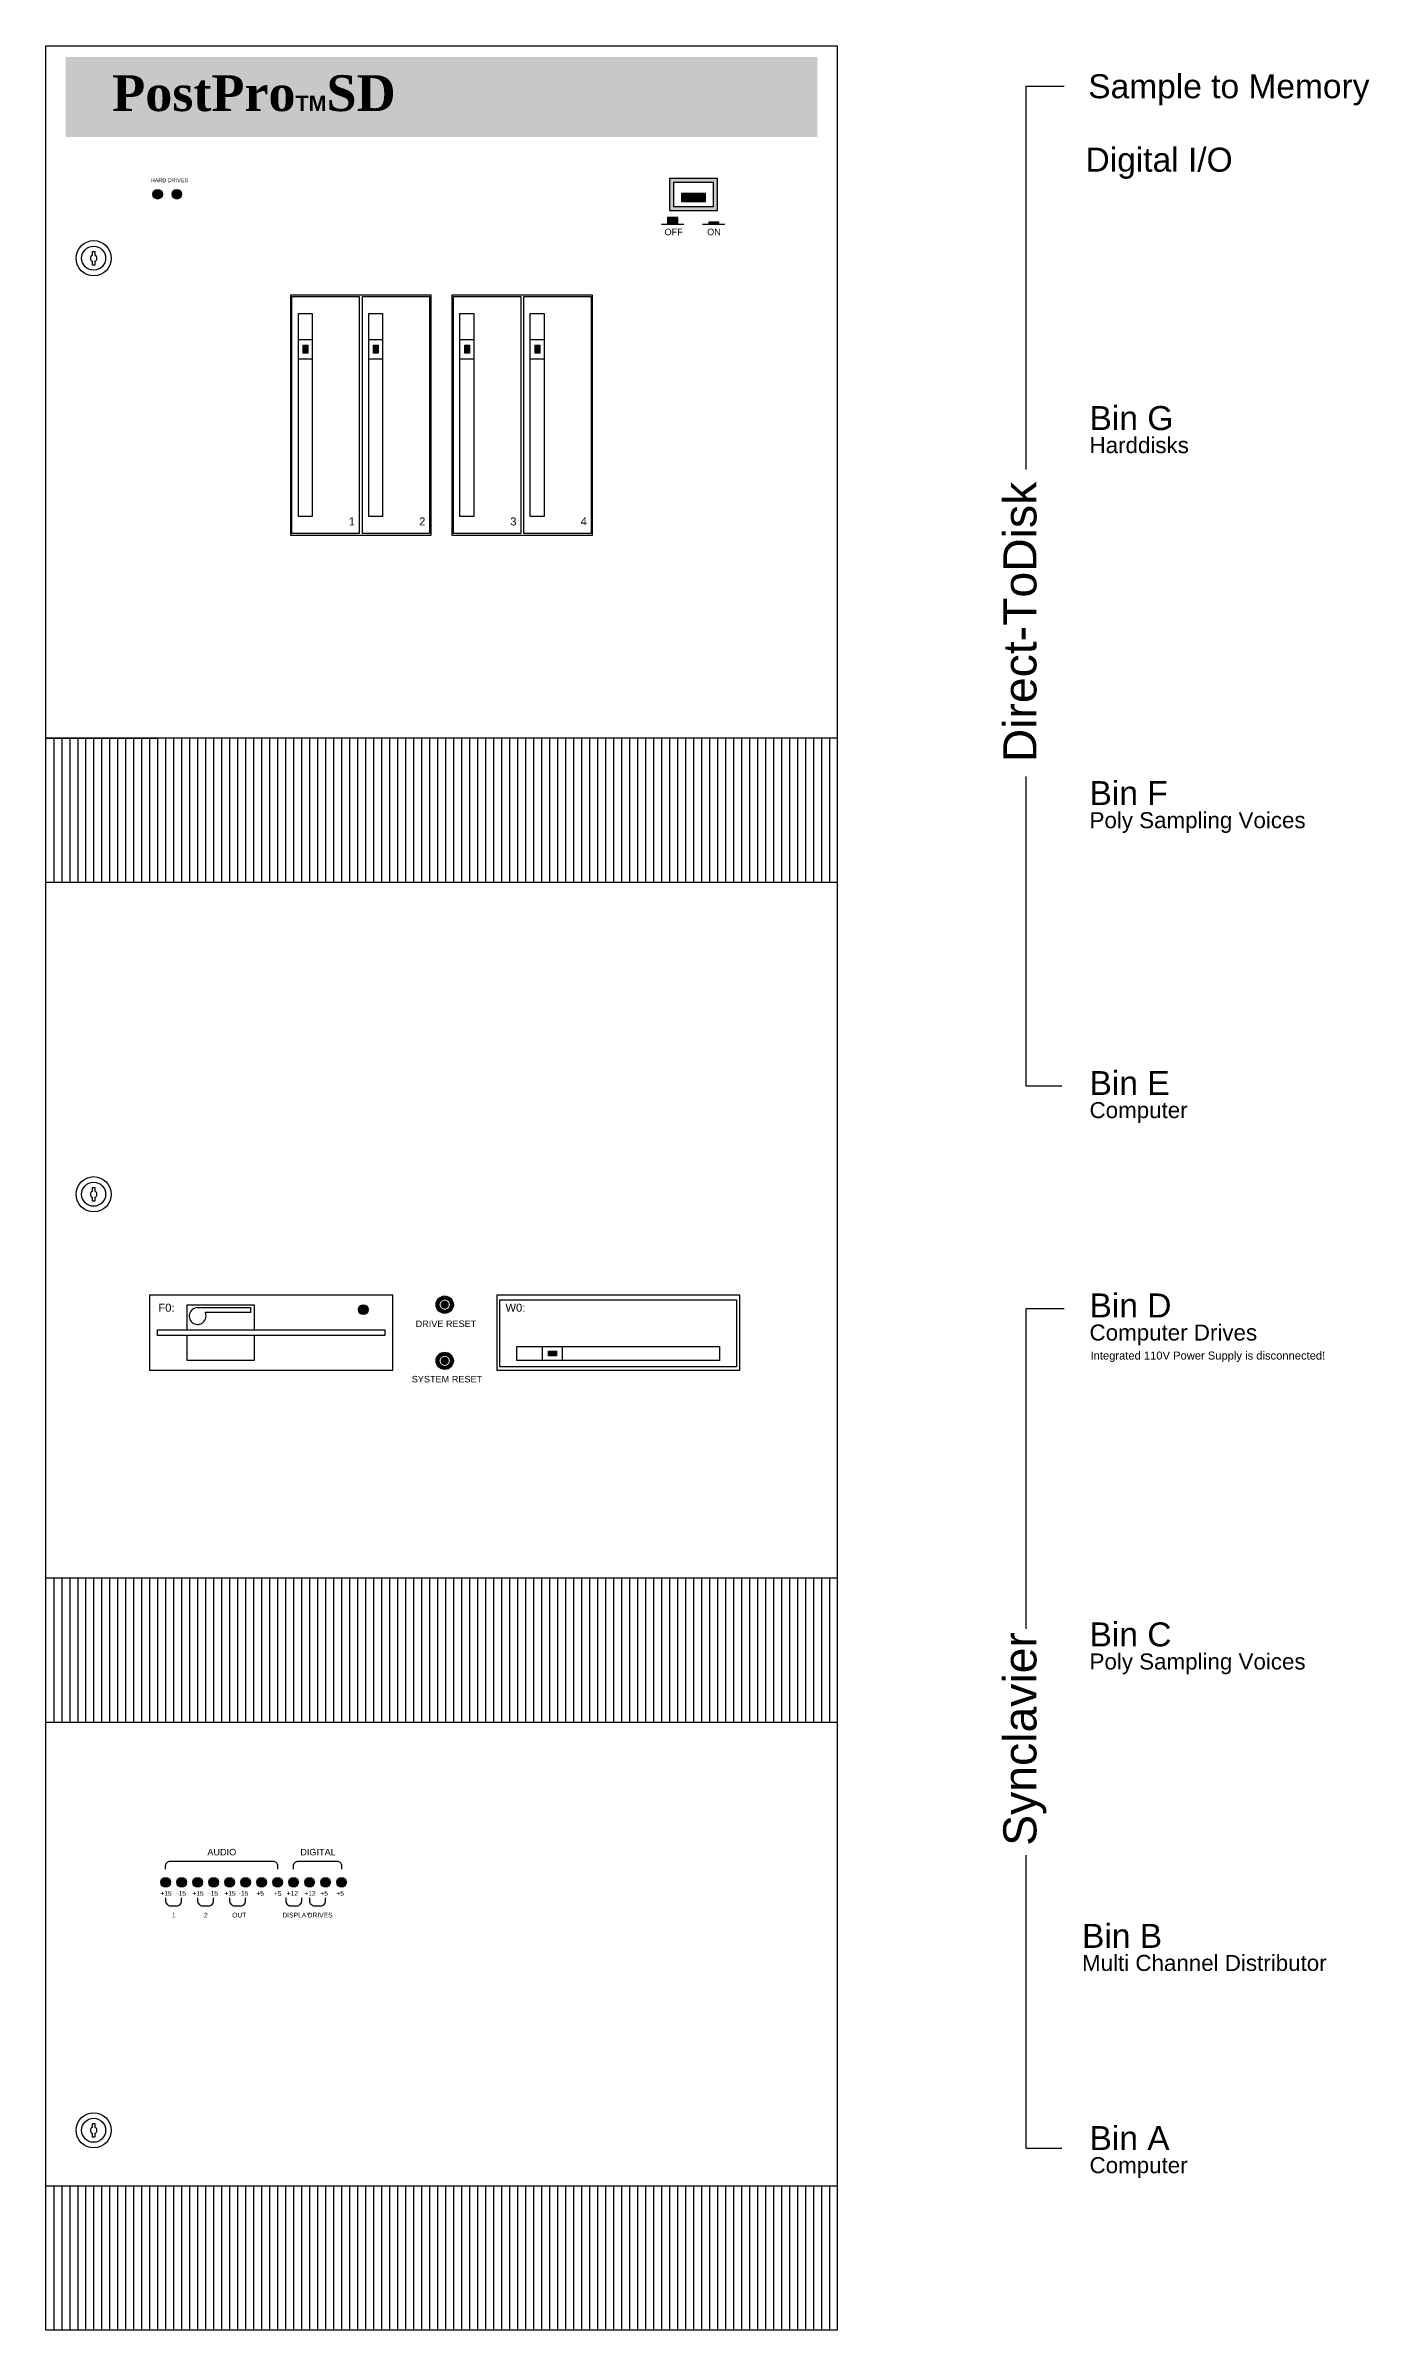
# Model space of a CAD drawing. Header units: millimetres. Extents: x -4275 to 1791, y -353 to 2461.
# Drawn here: x -869 to -41, y -29 to 1399 of the extents above; entities that cross this region are included whole.
import ezdxf

# ---------------------------------------------------------------- set-up
doc = ezdxf.new("R2010")
doc.units = ezdxf.units.MM
doc.header["$LTSCALE"] = 0.4
doc.styles.get("Standard").update_dxf_attribs({"font": 'ARIALUNI.ttf'})

# ---------------------------------------------------------------- blocks, each defined once
blk = doc.blocks.new('Festplatte')
h = blk.add_hatch(color=3)
h.dxf.hatch_style = 1
h.paths.add_polyline_path([(7, 112.6), (9.9, 112.6), (9.9, 117.6), (7, 117.6)])
for points in [[(0, 148), (42, 148), (42, 0), (0, 0)], [(4, 137.4), (12.7, 137.4), (12.7, 10.6), (4, 10.6)], [(4, 121.3), (12.7, 121.3), (12.7, 108.9), (4, 108.9)], [(7, 117.6), (9.9, 117.6), (9.9, 112.6), (7, 112.6)]]:
    blk.add_lwpolyline(points, close=True)
blk = doc.blocks.new('LED-rot')
h = blk.add_hatch(color=256)
h.dxf.hatch_style = 1
h.paths.add_polyline_path([(-3, 0, 1), (3, 0, 1)])
h.paths.add_polyline_path([(2, 0, -1), (-2, 0, -1)], flags=16)
h = blk.add_hatch(color=1)
h.dxf.hatch_style = 1
h.paths.add_polyline_path([(-2, 0, 1), (2, 0, 1)])
for radius in [3, 2]:
    blk.add_circle((0, 0), radius)
blk = doc.blocks.new('Drucktaster')
h = blk.add_hatch(color=256)
h.dxf.hatch_style = 1
h.paths.add_polyline_path([(-5.4, 0, 1), (5.4, 0, 1)])
h.paths.add_polyline_path([(3.6, 0, -1), (-3.6, 0, -1)], flags=16)
h = blk.add_hatch(color=1)
h.dxf.hatch_style = 1
h.paths.add_polyline_path([(-2.6, 0, 1), (2.6, 0, 1)])
for radius in [5.4, 3.55]:
    blk.add_circle((0, 0), radius)
blk = doc.blocks.new('Schloss')
for points in [[(-0.7, 1.9), (-0.7, 4.3), (0.7, 4.3), (0.7, 1.9)], [(0.7, -1.9), (0.7, -4.3), (-0.7, -4.3), (-0.7, -1.9)]]:
    blk.add_lwpolyline(points)
for radius in [11, 7.5]:
    blk.add_circle((0, 0), radius)
for start, end in [(110.9078, 249.0922), (290.9078, 69.0922)]:
    blk.add_arc((0, 0), 2.07, start, end)

msp = doc.modelspace()

# ---------------------------------------------------------------- hatches: boundary and pattern name
h = msp.add_hatch(color=5)
h.dxf.hatch_style = 1
h.paths.add_polyline_path([(-856.1, 1342.3), (-386.1, 1342.3), (-386.1, 1392.3), (-856.1, 1392.3)])
h = msp.add_hatch(color=256)
h.dxf.hatch_style = 1
h.paths.add_polyline_path([(-478.6, 1316.4), (-478.6, 1296.4), (-448.6, 1296.4), (-448.6, 1316.4)])
h.paths.add_polyline_path([(-451.1, 1313.9), (-451.1, 1298.9), (-476.1, 1298.9), (-476.1, 1313.9)], flags=16)
h.paths.add_polyline_path([(-456.1, 1307), (-456.1, 1302), (-471.1, 1302), (-471.1, 1307)], flags=0)
h = msp.add_hatch(color=1)
h.dxf.hatch_style = 1
h.paths.add_polyline_path([(-471.1, 1302), (-456.1, 1302), (-456.1, 1307), (-471.1, 1307)])
h = msp.add_hatch(color=256)
h.dxf.hatch_style = 1
h.paths.add_polyline_path([(-473.4, 1292), (-479.7, 1292), (-479.7, 1287.7), (-473.4, 1287.7)])
h = msp.add_hatch(color=256)
h.dxf.hatch_style = 1
h.paths.add_polyline_path([(-447.7, 1289), (-454, 1289), (-454, 1287.7), (-447.7, 1287.7)])

# ---------------------------------------------------------------- linework, layer by layer
for p, q in [((-483.6, 1287.7), (-469.6, 1287.7)), ((-457.9, 1287.7), (-443.9, 1287.7)), ((-373.6, 966.5), (-868.6, 966.5)), ((-868.6, 966.5), (-798.6, 966.5)), ((-863.6, 966.5), (-863.6, 876.5)), ((-858.6, 966.5), (-858.6, 876.5)), ((-853.6, 966.5), (-853.6, 876.5)), ((-848.6, 966.5), (-848.6, 876.5)), ((-843.6, 966.5), (-843.6, 876.5)), ((-838.6, 966.5), (-838.6, 876.5)), ((-833.6, 966.5), (-833.6, 876.5)), ((-828.6, 966.5), (-828.6, 876.5)), ((-823.6, 966.5), (-823.6, 876.5)), ((-818.6, 966.5), (-818.6, 876.5)), ((-813.6, 966.5), (-813.6, 876.5)), ((-808.6, 966.5), (-808.6, 876.5)), ((-803.6, 966.5), (-803.6, 876.5)), ((-798.6, 966.5), (-798.6, 876.5)), ((-793.6, 966.5), (-793.6, 876.5)), ((-788.6, 966.5), (-788.6, 876.5)), ((-783.6, 966.5), (-783.6, 876.5)), ((-778.6, 966.5), (-778.6, 876.5)), ((-773.6, 966.5), (-773.6, 876.5)), ((-768.6, 966.5), (-768.6, 876.5)), ((-763.6, 966.5), (-763.6, 876.5)), ((-758.6, 966.5), (-758.6, 876.5)), ((-753.6, 966.5), (-753.6, 876.5)), ((-748.6, 966.5), (-748.6, 876.5)), ((-743.6, 966.5), (-743.6, 876.5)), ((-738.6, 966.5), (-738.6, 876.5)), ((-733.6, 966.5), (-733.6, 876.5)), ((-728.6, 966.5), (-728.6, 876.5)), ((-723.6, 966.5), (-723.6, 876.5)), ((-718.6, 966.5), (-718.6, 876.5)), ((-713.6, 966.5), (-713.6, 876.5)), ((-708.6, 966.5), (-708.6, 876.5)), ((-703.6, 966.5), (-703.6, 876.5)), ((-698.6, 966.5), (-698.6, 876.5)), ((-693.6, 966.5), (-693.6, 876.5)), ((-688.6, 966.5), (-688.6, 876.5)), ((-683.6, 966.5), (-683.6, 876.5)), ((-678.6, 966.5), (-678.6, 876.5)), ((-673.6, 966.5), (-673.6, 876.5)), ((-668.6, 966.5), (-668.6, 876.5)), ((-663.6, 966.5), (-663.6, 876.5)), ((-658.6, 966.5), (-658.6, 876.5)), ((-653.6, 966.5), (-653.6, 876.5)), ((-648.6, 966.5), (-648.6, 876.5)), ((-643.6, 966.5), (-643.6, 876.5)), ((-638.6, 966.5), (-638.6, 876.5)), ((-633.6, 966.5), (-633.6, 876.5)), ((-628.6, 966.5), (-628.6, 876.5)), ((-623.6, 966.5), (-623.6, 876.5)), ((-618.6, 966.5), (-618.6, 876.5)), ((-613.6, 966.5), (-613.6, 876.5)), ((-608.6, 966.5), (-608.6, 876.5)), ((-603.6, 966.5), (-603.6, 876.5)), ((-598.6, 966.5), (-598.6, 876.5)), ((-593.6, 966.5), (-593.6, 876.5)), ((-588.6, 966.5), (-588.6, 876.5)), ((-583.6, 966.5), (-583.6, 876.5)), ((-578.6, 966.5), (-578.6, 876.5)), ((-573.6, 966.5), (-573.6, 876.5)), ((-568.6, 966.5), (-568.6, 876.5)), ((-563.6, 966.5), (-563.6, 876.5)), ((-558.6, 966.5), (-558.6, 876.5)), ((-553.6, 966.5), (-553.6, 876.5)), ((-548.6, 966.5), (-548.6, 876.5)), ((-543.6, 966.5), (-543.6, 876.5)), ((-538.6, 966.5), (-538.6, 876.5)), ((-533.6, 966.5), (-533.6, 876.5)), ((-528.6, 966.5), (-528.6, 876.5)), ((-523.6, 966.5), (-523.6, 876.5)), ((-518.6, 966.5), (-518.6, 876.5)), ((-513.6, 966.5), (-513.6, 876.5)), ((-508.6, 966.5), (-508.6, 876.5)), ((-503.6, 966.5), (-503.6, 876.5)), ((-498.6, 966.5), (-498.6, 876.5)), ((-493.6, 966.5), (-493.6, 876.5)), ((-488.6, 966.5), (-488.6, 876.5)), ((-483.6, 966.5), (-483.6, 876.5)), ((-478.6, 966.5), (-478.6, 876.5)), ((-473.6, 966.5), (-473.6, 876.5)), ((-468.6, 966.5), (-468.6, 876.5)), ((-463.6, 966.5), (-463.6, 876.5)), ((-458.6, 966.5), (-458.6, 876.5)), ((-453.6, 966.5), (-453.6, 876.5)), ((-448.6, 966.5), (-448.6, 876.5)), ((-443.6, 966.5), (-443.6, 876.5)), ((-438.6, 966.5), (-438.6, 876.5)), ((-433.6, 966.5), (-433.6, 876.5)), ((-428.6, 966.5), (-428.6, 876.5)), ((-423.6, 966.5), (-423.6, 876.5)), ((-418.6, 966.5), (-418.6, 876.5)), ((-413.6, 966.5), (-413.6, 876.5)), ((-408.6, 966.5), (-408.6, 876.5)), ((-403.6, 966.5), (-403.6, 876.5)), ((-398.6, 966.5), (-398.6, 876.5)), ((-393.6, 966.5), (-393.6, 876.5)), ((-388.6, 966.5), (-388.6, 876.5)), ((-383.6, 966.5), (-383.6, 876.5)), ((-378.6, 966.5), (-378.6, 876.5)), ((-868.6, 876.5), (-373.6, 876.5)), ((-373.6, 441.5), (-868.6, 441.5)), ((-863.6, 441.5), (-863.6, 351.5)), ((-858.6, 441.5), (-858.6, 351.5)), ((-853.6, 441.5), (-853.6, 351.5)), ((-848.6, 441.5), (-848.6, 351.5)), ((-843.6, 441.5), (-843.6, 351.5)), ((-838.6, 441.5), (-838.6, 351.5)), ((-833.6, 441.5), (-833.6, 351.5)), ((-828.6, 441.5), (-828.6, 351.5)), ((-823.6, 441.5), (-823.6, 351.5)), ((-818.6, 441.5), (-818.6, 351.5)), ((-813.6, 441.5), (-813.6, 351.5)), ((-808.6, 441.5), (-808.6, 351.5)), ((-803.6, 441.5), (-803.6, 351.5)), ((-798.6, 441.5), (-798.6, 351.5)), ((-793.6, 441.5), (-793.6, 351.5)), ((-788.6, 441.5), (-788.6, 351.5)), ((-783.6, 441.5), (-783.6, 351.5)), ((-778.6, 441.5), (-778.6, 351.5)), ((-773.6, 441.5), (-773.6, 351.5)), ((-768.6, 441.5), (-768.6, 351.5)), ((-763.6, 441.5), (-763.6, 351.5)), ((-758.6, 441.5), (-758.6, 351.5)), ((-753.6, 441.5), (-753.6, 351.5)), ((-748.6, 441.5), (-748.6, 351.5)), ((-743.6, 441.5), (-743.6, 351.5)), ((-738.6, 441.5), (-738.6, 351.5)), ((-733.6, 441.5), (-733.6, 351.5)), ((-728.6, 441.5), (-728.6, 351.5)), ((-723.6, 441.5), (-723.6, 351.5)), ((-718.6, 441.5), (-718.6, 351.5)), ((-713.6, 441.5), (-713.6, 351.5)), ((-708.6, 441.5), (-708.6, 351.5)), ((-703.6, 441.5), (-703.6, 351.5)), ((-698.6, 441.5), (-698.6, 351.5)), ((-693.6, 441.5), (-693.6, 351.5)), ((-688.6, 441.5), (-688.6, 351.5)), ((-683.6, 441.5), (-683.6, 351.5)), ((-678.6, 441.5), (-678.6, 351.5)), ((-673.6, 441.5), (-673.6, 351.5)), ((-668.6, 441.5), (-668.6, 351.5)), ((-663.6, 441.5), (-663.6, 351.5)), ((-658.6, 441.5), (-658.6, 351.5)), ((-653.6, 441.5), (-653.6, 351.5)), ((-648.6, 441.5), (-648.6, 351.5)), ((-643.6, 441.5), (-643.6, 351.5)), ((-638.6, 441.5), (-638.6, 351.5)), ((-633.6, 441.5), (-633.6, 351.5)), ((-628.6, 441.5), (-628.6, 351.5)), ((-623.6, 441.5), (-623.6, 351.5)), ((-618.6, 441.5), (-618.6, 351.5)), ((-613.6, 441.5), (-613.6, 351.5)), ((-608.6, 441.5), (-608.6, 351.5)), ((-603.6, 441.5), (-603.6, 351.5)), ((-598.6, 441.5), (-598.6, 351.5)), ((-593.6, 441.5), (-593.6, 351.5)), ((-588.6, 441.5), (-588.6, 351.5)), ((-583.6, 441.5), (-583.6, 351.5)), ((-578.6, 441.5), (-578.6, 351.5)), ((-573.6, 441.5), (-573.6, 351.5)), ((-568.6, 441.5), (-568.6, 351.5)), ((-563.6, 441.5), (-563.6, 351.5)), ((-558.6, 441.5), (-558.6, 351.5)), ((-553.6, 441.5), (-553.6, 351.5)), ((-548.6, 441.5), (-548.6, 351.5)), ((-543.6, 441.5), (-543.6, 351.5)), ((-538.6, 441.5), (-538.6, 351.5)), ((-533.6, 441.5), (-533.6, 351.5)), ((-528.6, 441.5), (-528.6, 351.5)), ((-523.6, 441.5), (-523.6, 351.5)), ((-518.6, 441.5), (-518.6, 351.5)), ((-513.6, 441.5), (-513.6, 351.5)), ((-508.6, 441.5), (-508.6, 351.5)), ((-503.6, 441.5), (-503.6, 351.5)), ((-498.6, 441.5), (-498.6, 351.5)), ((-493.6, 441.5), (-493.6, 351.5)), ((-488.6, 441.5), (-488.6, 351.5)), ((-483.6, 441.5), (-483.6, 351.5)), ((-478.6, 441.5), (-478.6, 351.5)), ((-473.6, 441.5), (-473.6, 351.5)), ((-468.6, 441.5), (-468.6, 351.5)), ((-463.6, 441.5), (-463.6, 351.5)), ((-458.6, 441.5), (-458.6, 351.5)), ((-453.6, 441.5), (-453.6, 351.5)), ((-448.6, 441.5), (-448.6, 351.5)), ((-443.6, 441.5), (-443.6, 351.5)), ((-438.6, 441.5), (-438.6, 351.5)), ((-433.6, 441.5), (-433.6, 351.5)), ((-428.6, 441.5), (-428.6, 351.5)), ((-423.6, 441.5), (-423.6, 351.5)), ((-418.6, 441.5), (-418.6, 351.5)), ((-413.6, 441.5), (-413.6, 351.5)), ((-408.6, 441.5), (-408.6, 351.5)), ((-403.6, 441.5), (-403.6, 351.5)), ((-398.6, 441.5), (-398.6, 351.5)), ((-393.6, 441.5), (-393.6, 351.5)), ((-388.6, 441.5), (-388.6, 351.5)), ((-383.6, 441.5), (-383.6, 351.5)), ((-378.6, 441.5), (-378.6, 351.5)), ((-868.6, 351.5), (-373.6, 351.5)), ((-373.6, 61.5), (-868.6, 61.5)), ((-863.6, 61.5), (-863.6, -28.5)), ((-858.6, 61.5), (-858.6, -28.5)), ((-853.6, 61.5), (-853.6, -28.5)), ((-848.6, 61.5), (-848.6, -28.5)), ((-843.6, 61.5), (-843.6, -28.5)), ((-838.6, 61.5), (-838.6, -28.5)), ((-833.6, 61.5), (-833.6, -28.5)), ((-828.6, 61.5), (-828.6, -28.5)), ((-823.6, 61.5), (-823.6, -28.5)), ((-818.6, 61.5), (-818.6, -28.5)), ((-813.6, 61.5), (-813.6, -28.5)), ((-808.6, 61.5), (-808.6, -28.5)), ((-803.6, 61.5), (-803.6, -28.5)), ((-798.6, 61.5), (-798.6, -28.5)), ((-793.6, 61.5), (-793.6, -28.5)), ((-788.6, 61.5), (-788.6, -28.5)), ((-783.6, 61.5), (-783.6, -28.5)), ((-778.6, 61.5), (-778.6, -28.5)), ((-773.6, 61.5), (-773.6, -28.5)), ((-768.6, 61.5), (-768.6, -28.5)), ((-763.6, 61.5), (-763.6, -28.5)), ((-758.6, 61.5), (-758.6, -28.5)), ((-753.6, 61.5), (-753.6, -28.5)), ((-748.6, 61.5), (-748.6, -28.5)), ((-743.6, 61.5), (-743.6, -28.5)), ((-738.6, 61.5), (-738.6, -28.5)), ((-733.6, 61.5), (-733.6, -28.5)), ((-728.6, 61.5), (-728.6, -28.5)), ((-723.6, 61.5), (-723.6, -28.5)), ((-718.6, 61.5), (-718.6, -28.5)), ((-713.6, 61.5), (-713.6, -28.5)), ((-708.6, 61.5), (-708.6, -28.5)), ((-703.6, 61.5), (-703.6, -28.5)), ((-698.6, 61.5), (-698.6, -28.5)), ((-693.6, 61.5), (-693.6, -28.5)), ((-688.6, 61.5), (-688.6, -28.5)), ((-683.6, 61.5), (-683.6, -28.5)), ((-678.6, 61.5), (-678.6, -28.5)), ((-673.6, 61.5), (-673.6, -28.5)), ((-668.6, 61.5), (-668.6, -28.5)), ((-663.6, 61.5), (-663.6, -28.5)), ((-658.6, 61.5), (-658.6, -28.5)), ((-653.6, 61.5), (-653.6, -28.5)), ((-648.6, 61.5), (-648.6, -28.5)), ((-643.6, 61.5), (-643.6, -28.5)), ((-638.6, 61.5), (-638.6, -28.5)), ((-633.6, 61.5), (-633.6, -28.5)), ((-628.6, 61.5), (-628.6, -28.5)), ((-623.6, 61.5), (-623.6, -28.5)), ((-618.6, 61.5), (-618.6, -28.5)), ((-613.6, 61.5), (-613.6, -28.5)), ((-608.6, 61.5), (-608.6, -28.5)), ((-603.6, 61.5), (-603.6, -28.5)), ((-598.6, 61.5), (-598.6, -28.5)), ((-593.6, 61.5), (-593.6, -28.5)), ((-588.6, 61.5), (-588.6, -28.5)), ((-583.6, 61.5), (-583.6, -28.5)), ((-578.6, 61.5), (-578.6, -28.5)), ((-573.6, 61.5), (-573.6, -28.5)), ((-568.6, 61.5), (-568.6, -28.5)), ((-563.6, 61.5), (-563.6, -28.5)), ((-558.6, 61.5), (-558.6, -28.5)), ((-553.6, 61.5), (-553.6, -28.5)), ((-548.6, 61.5), (-548.6, -28.5)), ((-543.6, 61.5), (-543.6, -28.5)), ((-538.6, 61.5), (-538.6, -28.5)), ((-533.6, 61.5), (-533.6, -28.5)), ((-528.6, 61.5), (-528.6, -28.5)), ((-523.6, 61.5), (-523.6, -28.5)), ((-518.6, 61.5), (-518.6, -28.5)), ((-513.6, 61.5), (-513.6, -28.5)), ((-508.6, 61.5), (-508.6, -28.5)), ((-503.6, 61.5), (-503.6, -28.5)), ((-498.6, 61.5), (-498.6, -28.5)), ((-493.6, 61.5), (-493.6, -28.5)), ((-488.6, 61.5), (-488.6, -28.5)), ((-483.6, 61.5), (-483.6, -28.5)), ((-478.6, 61.5), (-478.6, -28.5)), ((-473.6, 61.5), (-473.6, -28.5)), ((-468.6, 61.5), (-468.6, -28.5)), ((-463.6, 61.5), (-463.6, -28.5)), ((-458.6, 61.5), (-458.6, -28.5)), ((-453.6, 61.5), (-453.6, -28.5)), ((-448.6, 61.5), (-448.6, -28.5)), ((-443.6, 61.5), (-443.6, -28.5)), ((-438.6, 61.5), (-438.6, -28.5)), ((-433.6, 61.5), (-433.6, -28.5)), ((-428.6, 61.5), (-428.6, -28.5)), ((-423.6, 61.5), (-423.6, -28.5)), ((-418.6, 61.5), (-418.6, -28.5)), ((-413.6, 61.5), (-413.6, -28.5)), ((-408.6, 61.5), (-408.6, -28.5)), ((-403.6, 61.5), (-403.6, -28.5)), ((-398.6, 61.5), (-398.6, -28.5)), ((-393.6, 61.5), (-393.6, -28.5)), ((-388.6, 61.5), (-388.6, -28.5)), ((-383.6, 61.5), (-383.6, -28.5)), ((-378.6, 61.5), (-378.6, -28.5))]:
    msp.add_line(p, q)
for points in [[(-868.6, 1399.3), (-373.6, 1399.3), (-373.6, -28.5), (-868.6, -28.5)], [(-478.6, 1296.4), (-448.6, 1296.4), (-448.6, 1316.4), (-478.6, 1316.4)], [(-476.1, 1298.9), (-451.1, 1298.9), (-451.1, 1313.9), (-476.1, 1313.9)], [(-471.1, 1302), (-456.1, 1302), (-456.1, 1307), (-471.1, 1307)], [(-479.7, 1287.7), (-473.4, 1287.7), (-473.4, 1292), (-479.7, 1292)], [(-454, 1287.7), (-447.7, 1287.7), (-447.7, 1289), (-454, 1289)], [(-715.6, 1093.5), (-627.6, 1093.5), (-627.6, 1243.5), (-715.6, 1243.5)], [(-614.6, 1093.5), (-526.6, 1093.5), (-526.6, 1243.5), (-614.6, 1243.5)], [(-803.6, 571.5), (-651.6, 571.5), (-651.6, 618.5), (-803.6, 618.5)], [(-586.6, 571.5), (-434.6, 571.5), (-434.6, 618.5), (-586.6, 618.5)], [(-798.6, 596.7), (-656.6, 596.7), (-656.6, 593.3), (-798.6, 593.3)]]:
    msp.add_lwpolyline(points, close=True)
for points in [[(-231.8, 1373.9), (-255.8, 1373.9), (-255.8, 1134.5)], [(-255.8, 942.6), (-255.8, 749.2), (-233.3, 749.2)], [(-780.2, 596.7), (-780.2, 612.3), (-738.3, 612.3), (-738.3, 596.7)], [(-773.6, 610.7), (-740.6, 610.7), (-740.6, 607.7), (-768.8, 607.7)], [(-231.8, 610), (-255.8, 610), (-255.8, 409.9)], [(-738.3, 593.3), (-738.3, 577.7), (-780.2, 577.7), (-780.2, 593.3)], [(-255.8, 268.5), (-255.8, 85.4), (-233.3, 85.4)]]:
    msp.add_lwpolyline(points)
for points in [[(-793.6, 259.8), (-793.6, 261.8, -0.414214), (-790.6, 264.8), (-726.6, 264.8, -0.414214), (-723.6, 261.8), (-723.6, 259.8)], [(-713.6, 259.8), (-713.6, 261.8, -0.414214), (-710.6, 264.8), (-686.6, 264.8, -0.414214), (-683.6, 261.8), (-683.6, 259.8)], [(-793.6, 241.8), (-793.6, 239.8, 0.414214), (-790.6, 236.8), (-786.6, 236.8, 0.414214), (-783.6, 239.8), (-783.6, 241.8)], [(-773.6, 241.8), (-773.6, 239.8, 0.414214), (-770.6, 236.8), (-766.6, 236.8, 0.414214), (-763.6, 239.8), (-763.6, 241.8)], [(-753.6, 241.8), (-753.6, 239.8, 0.414214), (-750.6, 236.8), (-746.6, 236.8, 0.414214), (-743.6, 239.8), (-743.6, 241.8)], [(-718.5, 241.8), (-718.5, 239.8, 0.414214), (-715.5, 236.8), (-711.5, 236.8, 0.414214), (-708.5, 239.8), (-708.5, 241.8)], [(-703.6, 241.8), (-703.6, 239.8, 0.414214), (-700.6, 236.8), (-696.6, 236.8, 0.414214), (-693.6, 239.8), (-693.6, 241.8)]]:
    msp.add_lwpolyline(points, format="xyb")
msp.add_arc((-773.6, 605.4), 5.27, 90, 25.9435)
at = {"color": 2}
msp.add_trace([(-856.1, 1350.7), (-856.1, 1347.7), (-386.1, 1350.7), (-386.1, 1347.7)], dxfattribs=at)

# ---------------------------------------------------------------- block references
for name, p in [('LED-rot', (-798.6, 1306.5)), ('LED-rot', (-786.6, 1306.5)), ('Schloss', (-838.6, 1266.5)), ('Festplatte', (-714.6, 1094.5)), ('Festplatte', (-670.6, 1094.5)), ('Festplatte', (-613.6, 1094.5)), ('Festplatte', (-569.6, 1094.5)), ('Schloss', (-838.6, 681.5)), ('Drucktaster', (-619.1, 612.5)), ('LED-rot', (-670, 609.4)), ('Drucktaster', (-619.1, 577.4)), ('LED-rot', (-793.6, 251.5)), ('LED-rot', (-783.6, 251.5)), ('LED-rot', (-773.6, 251.5)), ('LED-rot', (-763.6, 251.5)), ('LED-rot', (-753.6, 251.5)), ('LED-rot', (-743.6, 251.5)), ('LED-rot', (-733.6, 251.5)), ('LED-rot', (-723.6, 251.5)), ('LED-rot', (-713.6, 251.5)), ('LED-rot', (-703.6, 251.5)), ('LED-rot', (-693.6, 251.5)), ('LED-rot', (-683.6, 251.5)), ('Schloss', (-838.6, 96.5))]:
    msp.add_blockref(name, p)
at = {"rotation": 90}
msp.add_blockref('Festplatte', (-436.7, 573.6), dxfattribs=at)

# ---------------------------------------------------------------- texts
for s, height, p in [('Sample to Memory', 15, (-216.7, 1366.5)), ('Digital I/O', 15, (-218.4, 1320.6)), ('HARD DRIVES', 2.448, (-802.9, 1314)), ('OFF', 4.08, (-481.6, 1280.9)), ('ON', 4.08, (-455, 1280.9)), ('Bin G', 15, (-215.9, 1159.1)), ('Harddisks', 10, (-215.9, 1144.7)), ('1', 5, (-679.1, 1099.5)), ('2', 5, (-635.1, 1099.5)), ('3', 5, (-578.1, 1099.5)), ('4', 5, (-534.1, 1099.5)), ('Bin F', 15, (-215.9, 924.7)), ('Poly Sampling Voices', 10, (-215.9, 910.3)), ('Bin E', 15, (-215.9, 743.5)), ('Computer', 10, (-215.9, 729.1)), ('Bin D', 15, (-215.9, 604.5)), ('F0:', 5, (-798.1, 608.1)), ('DRIVE RESET', 4.08, (-637.3, 598.5)), ('W0:', 5, (-581.1, 608.1)), ('Computer Drives', 10, (-215.9, 590.1)), ('Integrated 110V Power Supply is disconnected!', 5, (-215.3, 578.2)), ('SYSTEM RESET', 4.08, (-639.7, 563.9)), ('Bin C', 15, (-215.9, 398.9)), ('Poly Sampling Voices', 10, (-215.9, 384.5)), ('AUDIO', 4.08, (-767.5, 268.3)), ('DIGITAL', 4.08, (-709.4, 268.3)), ('+15', 3, (-796.9, 243.1)), ('-15', 3, (-786.9, 243.1)), ('+15', 3, (-776.9, 243.1)), ('-15', 3, (-766.9, 243.1)), ('+15', 3, (-756.9, 243.1)), ('-15', 3, (-747.9, 243.1)), ('+5', 3, (-736.9, 243.1)), ('+5', 3, (-725.9, 243)), ('+12', 3, (-717.9, 243.1)), ('+12', 3, (-706.9, 243.1)), ('+5', 3, (-696.9, 243.1)), ('+5', 3, (-686.9, 243.1)), ('Bin B', 15, (-220.6, 210.5)), ('Multi Channel Distributor', 10, (-220.6, 196.1)), ('Bin A', 15, (-215.9, 84.1)), ('Computer', 10, (-215.9, 69.7))]:
    msp.add_text(s, height=height).set_placement(p)
for s, height, p in [('Direct-ToDisk', 20.726, (-249.1, 951.5)), ('Synclavier', 20.73, (-249.1, 274.3))]:
    msp.add_text(s, height=height, rotation=90).set_placement(p)
at = {"width": 0.8}
for s, p in [('1', (-789.7, 229.5)), ('2', (-769.6, 229.5)), ('OUT', (-752, 229.5)), ('DISPLAY', (-720.6, 229.5)), ('DRIVES', (-704.8, 229.5))]:
    msp.add_text(s, height=3, dxfattribs=at).set_placement(p)
at = {"color": 7, "true_color": 0xffffff, "insert": (-827, 1380.9), "char_height": 22.4, "attachment_point": 1}
msp.add_mtext_dynamic_manual_height_columns('{\\fTimes New Roman|b1|i0|c0|p18;PostPro\\f@Arial Unicode MS|b1|i0|c0|p34;\\H0.42857x;TM\\fTimes New Roman|b1|i0|c0|p18;\\H2.3333x;SD}', width=60.613, gutter_width=175, heights=[0], dxfattribs=at)

doc.saveas('drawing.dxf')
